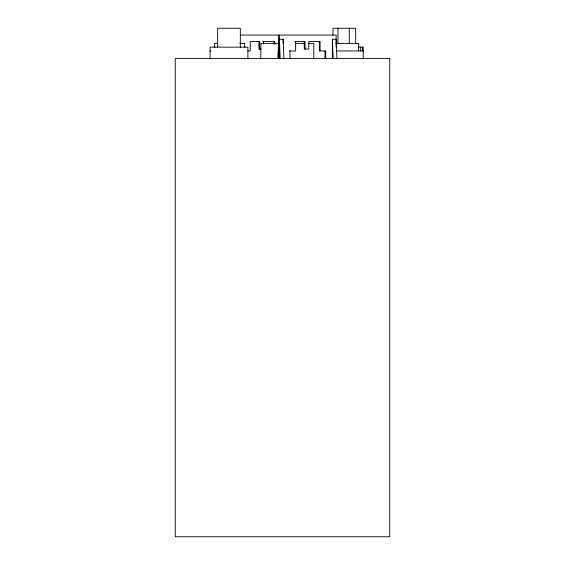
<?xml version="1.0" encoding="UTF-8"?>
<svg xmlns="http://www.w3.org/2000/svg" width="565" height="565" viewBox="0 0 565 565"><rect width="100%" height="100%" fill="white"/><g stroke="black" fill="none" stroke-linecap="round" stroke-linejoin="round"><path stroke-width="0.85" d="M277.853 58.506L278.63 39.26M240.132 35.058L336.147 35.058L336.147 47.135M283.941 58.506L283.164 39.26L279.407 39.26L280.184 58.506M332.382 58.506L332.382 39.26L336.147 39.26L336.924 58.506M262.647 41.485L274.71 41.485L274.71 44.063M294.859 41.485L305.044 41.485L305.044 49.049M217.822 43.378L214.679 43.378L214.679 47.58M239.751 43.378L244.723 43.378L244.723 47.58M279.174 43.378L260.861 43.378L260.861 58.506M295.276 43.378L304.874 43.378M308.871 43.378L313.794 43.378L313.794 58.506M335.956 43.378L358.641 43.378L358.641 50.942M358.45 47.156L363.239 47.156L363.239 58.506M261.164 49.049L258.883 49.049L258.883 41.485M210.081 50.942L210.724 50.942M247.837 50.942L250.26 50.942L250.26 41.485L259.66 41.485L259.66 49.049M289.216 50.942L295.636 50.942L295.636 41.485M336.401 50.942L363.239 50.942M332.382 39.26L333.159 58.506M362.596 47.156L362.596 50.942M360.71 47.156L360.71 50.942M355.675 43.724L355.675 28.25L332.99 28.25L332.99 35.129M349.297 28.25L349.297 43.378M337.948 28.25L337.948 43.378M325.73 58.506L325.73 50.942L319.31 50.942L319.31 41.485M324.953 50.942L324.953 58.506M320.087 50.942L320.087 41.485L308.801 41.485L308.801 49.049L304.267 49.049L304.267 41.485M289.993 50.942L289.993 58.506M283.164 39.26L283.164 43.639M279.407 35.058L279.407 58.506M278.63 35.058L278.63 58.506M273.933 41.485L273.933 44.063M263.424 41.485L263.424 44.006M247.901 58.506L247.901 47.156L210.081 47.156L210.081 58.506M240.337 47.156L240.337 28.25L217.645 28.25L217.645 47.156M389.751 58.506L175.249 58.506L175.249 536.75L389.751 536.75L389.751 58.506"/></g></svg>
